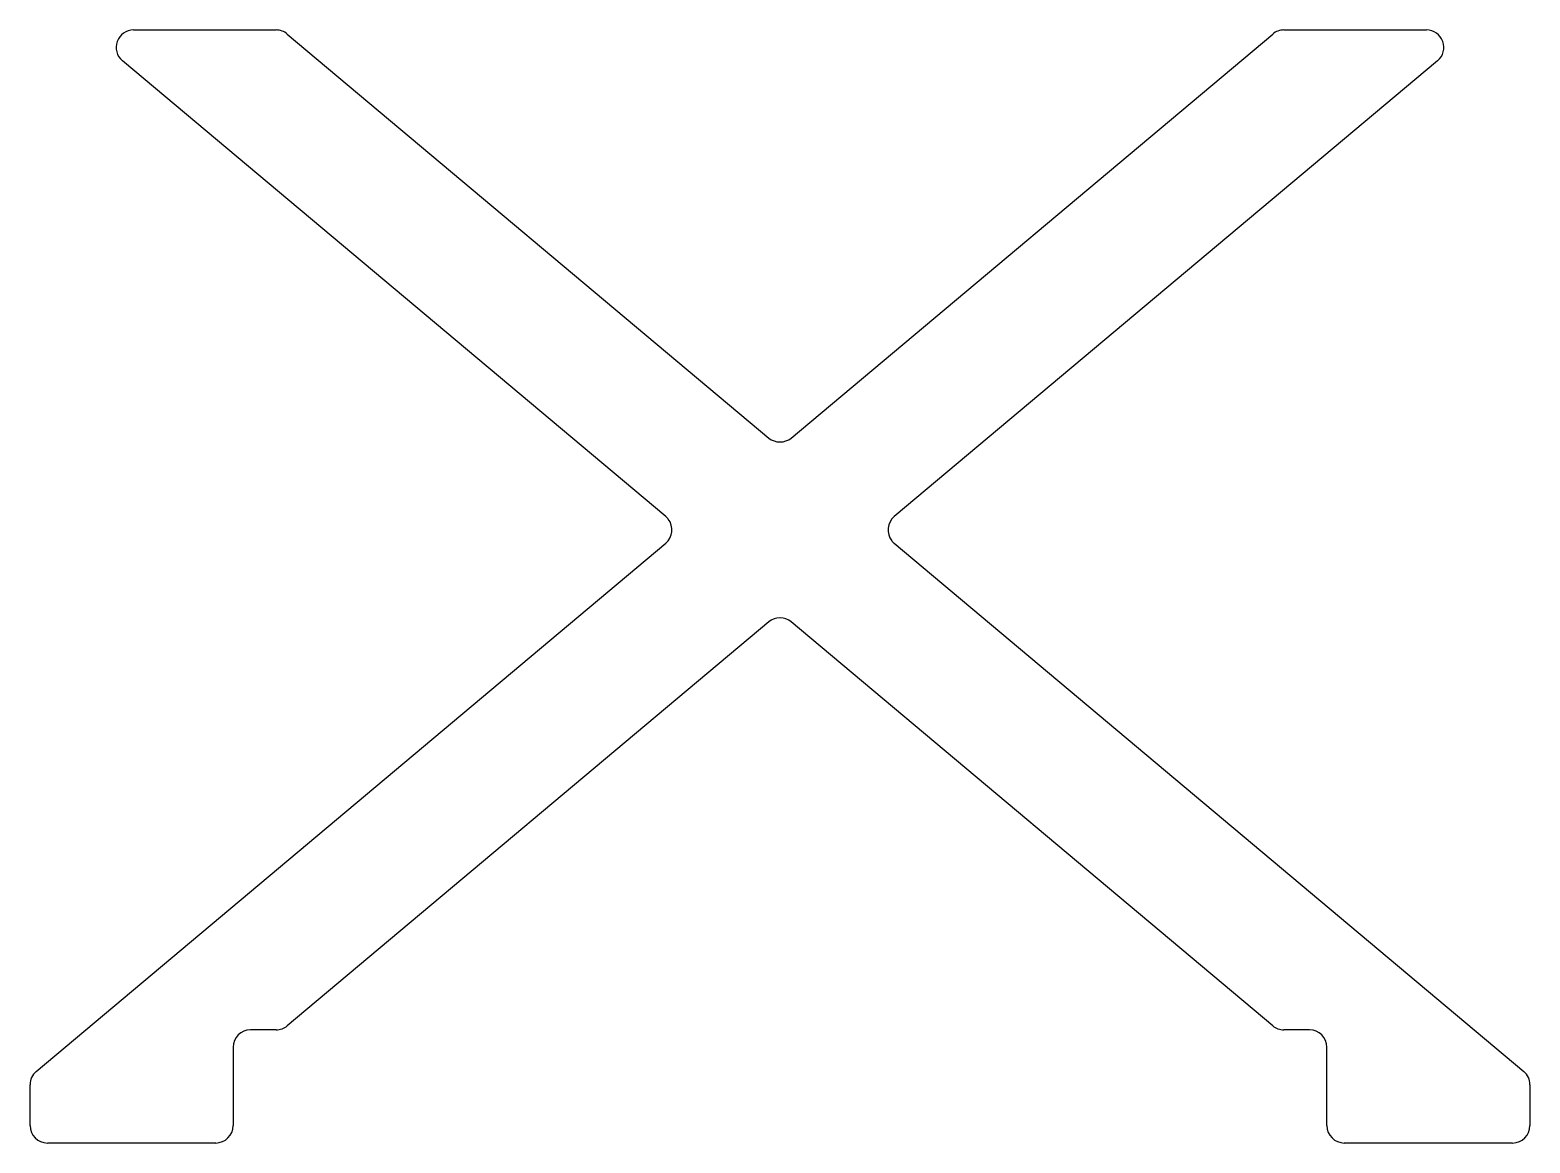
# Model space of a CAD drawing. Header units: millimetres. Extents: x -52.5 to -0.7, y -2.8 to 35.6.
import ezdxf

# ---------------------------------------------------------------- set-up
doc = ezdxf.new("R2010")
doc.units = ezdxf.units.MM
doc.layers.get('0').update_dxf_attribs({"linetype": 'CONTINUOUS'})

msp = doc.modelspace()

# ---------------------------------------------------------------- linework, layer by layer
for p, q in [((-48.879, 35.569), (-43.969, 35.569)), ((-43.583, 35.428), (-26.986, 21.502)), ((-26.214, 21.502), (-9.617, 35.428)), ((-9.231, 35.569), (-4.321, 35.569)), ((-30.537, 18.794), (-49.265, 34.509)), ((-3.935, 34.509), (-22.663, 18.794)), ((-52.236, -0.333), (-30.537, 17.875)), ((-22.663, 17.875), (-0.964, -0.333)), ((-26.986, 15.167), (-43.583, 1.24)), ((-9.617, 1.24), (-26.214, 15.167)), ((-43.969, 1.1), (-44.85, 1.1)), ((-8.35, 1.1), (-9.231, 1.1)), ((-45.45, 0.5), (-45.45, -2.2)), ((-7.75, -2.2), (-7.75, 0.5)), ((-52.45, -2.2), (-52.45, -0.793)), ((-0.75, -0.793), (-0.75, -2.2)), ((-46.05, -2.8), (-51.85, -2.8)), ((-1.35, -2.8), (-7.15, -2.8))]:
    msp.add_line(p, q)
for centre, start, end in [((-48.879, 34.969), 90, 230), ((-43.969, 34.969), 50, 90), ((-9.231, 34.969), 90, 130), ((-4.321, 34.969), -50, 90), ((-44.85, 0.5), 90, 180), ((-43.969, 1.7), 270, 310), ((-9.231, 1.7), 230, 270), ((-8.35, 0.5), 0, 90), ((-51.85, -0.793), 130, 180), ((-1.35, -0.793), 0, 50), ((-51.85, -2.2), 180, 270), ((-46.05, -2.2), 270, 360), ((-7.15, -2.2), 180, 270), ((-1.35, -2.2), -90, 0)]:
    msp.add_arc(centre, 0.6, start, end)
for points in [[(-26.986, 21.502), (-26.772, 21.322), (-26.428, 21.322), (-26.214, 21.502)], [(-26.214, 15.167), (-26.428, 15.347), (-26.772, 15.347), (-26.986, 15.167)]]:
    msp.add_open_spline(points, degree=3)
for points in [[(-30.537, 17.875), (-30.301, 18.073), (-30.26, 18.463), (-30.451, 18.705), (-30.476, 18.738), (-30.505, 18.767), (-30.537, 18.794)], [(-22.663, 18.794), (-22.899, 18.596), (-22.94, 18.206), (-22.749, 17.964), (-22.724, 17.931), (-22.695, 17.901), (-22.663, 17.875)]]:
    msp.add_open_spline(points, degree=3, knots=[-0.872599, -0.872599, -0.872599, -0.872599, 0.666102, 0.666102, 0.666102, 0.872599, 0.872599, 0.872599, 0.872599])

doc.saveas('drawing.dxf')
